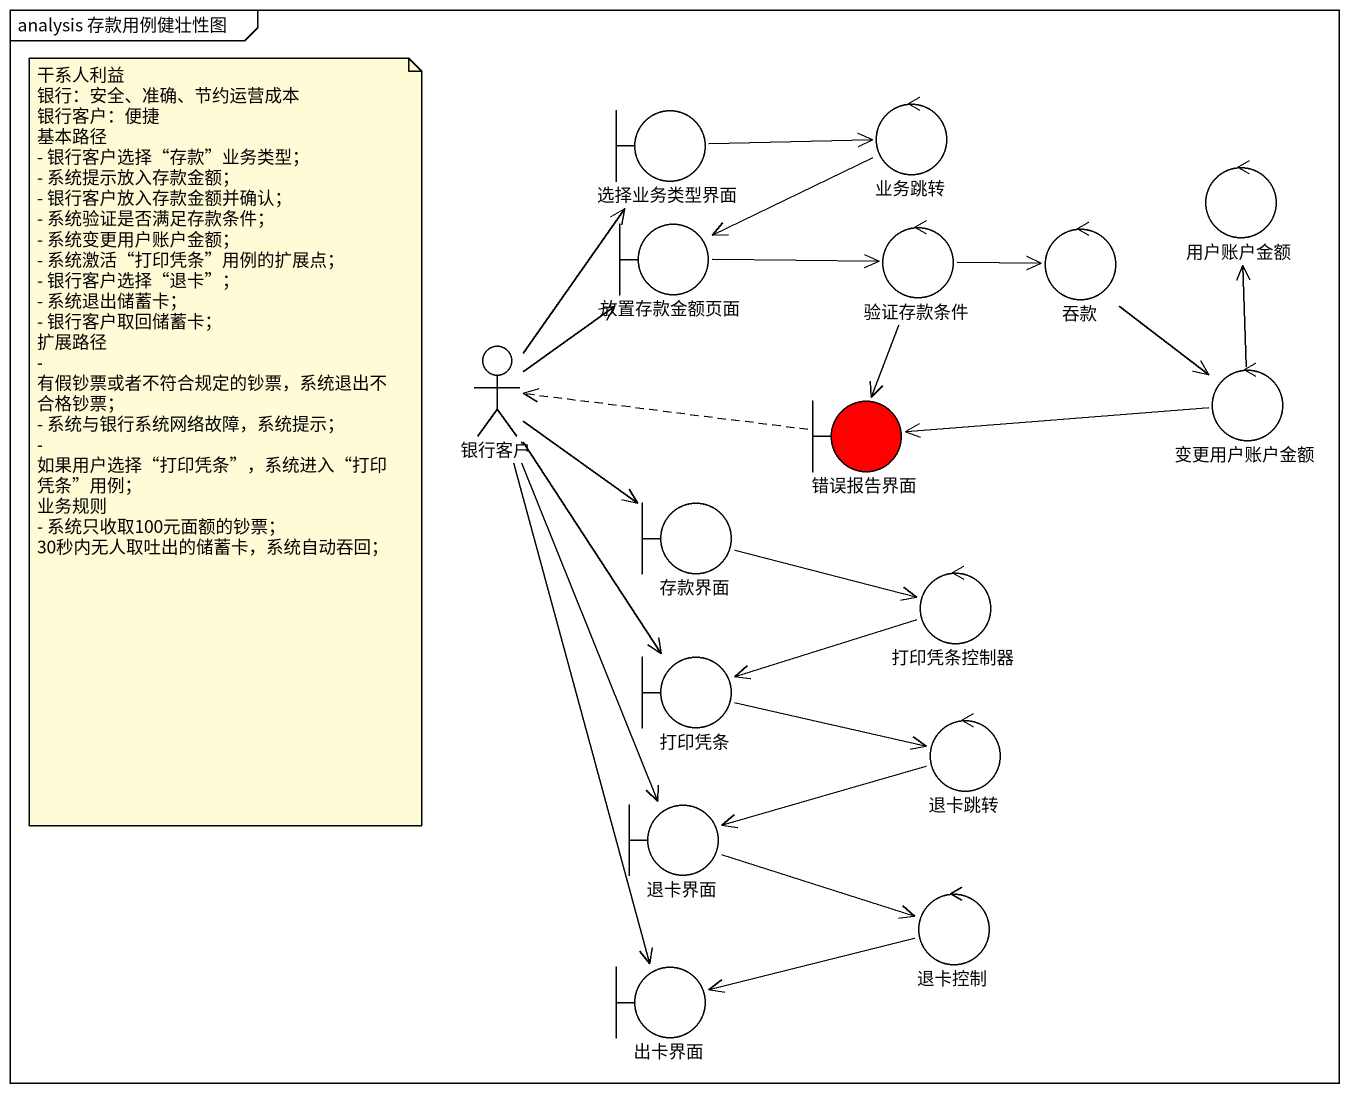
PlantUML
@startuml
mainframe analysis 存款用例健壮性图
boundary 选择业务类型界面
control 业务跳转
control 用户账户金额
boundary 放置存款金额页面
control 验证存款条件
control 吞款
actor 银行客户
control 变更用户账户金额
boundary 错误报告界面 #FF0000
boundary 存款界面
control 打印凭条控制器
boundary 打印凭条
control 退卡跳转
boundary 退卡界面
control 退卡控制
boundary 出卡界面
选择业务类型界面 -right-> 业务跳转
业务跳转 -left-> 放置存款金额页面
放置存款金额页面 -right-> 验证存款条件
验证存款条件 -right-> 吞款
验证存款条件 --> 错误报告界面
吞款 --> 变更用户账户金额
银行客户 -up-> 选择业务类型界面
银行客户 -up-> 放置存款金额页面
银行客户 --> 存款界面
银行客户 --> 打印凭条
银行客户 --> 退卡界面
银行客户 --> 出卡界面
变更用户账户金额 -up-> 用户账户金额
变更用户账户金额 -left-> 错误报告界面
错误报告界面 .left.> 银行客户
存款界面 -right-> 打印凭条控制器
打印凭条控制器 -left-> 打印凭条
打印凭条 -right-> 退卡跳转
退卡跳转 -left-> 退卡界面
退卡界面 -right-> 退卡控制
退卡控制 -left-> 出卡界面
note as N1
  干系人利益
  银行：安全、准确、节约运营成本
  银行客户：便捷
  基本路径
  - 银行客户选择“存款”业务类型；
  - 系统提示放入存款金额；
  - 银行客户放入存款金额并确认；
  - 系统验证是否满足存款条件；
  - 系统变更用户账户金额；
  - 系统激活“打印凭条”用例的扩展点；
  - 银行客户选择“退卡”；
  - 系统退出储蓄卡；
  - 银行客户取回储蓄卡；
  扩展路径
  - 有假钞票或者不符合规定的钞票，系统退出不合格钞票；
  - 系统与银行系统网络故障，系统提示；
  - 如果用户选择“打印凭条”，系统进入“打印凭条”用例；
  业务规则
  - 系统只收取100元面额的钞票；
  30秒内无人取吐出的储蓄卡，系统自动吞回；
end note
@enduml
